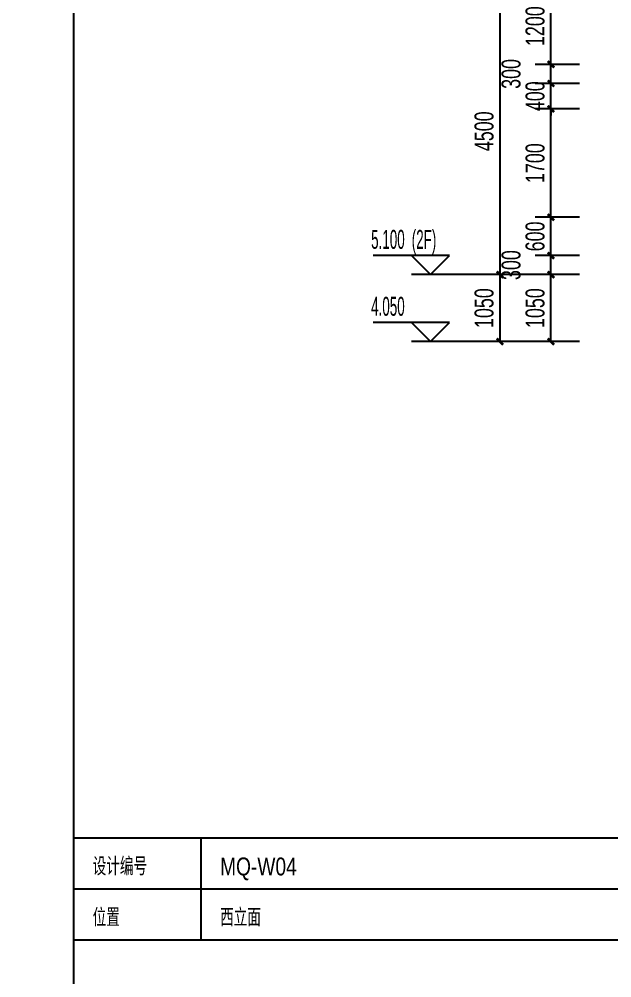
# Model space of a CAD drawing. Extents: x -483182 to 812890, y -390528 to -214858.
# Drawn here: x -451334 to -442031, y -324688 to -309645 of the extents above; entities that cross this region are included whole.
import ezdxf

# ---------------------------------------------------------------- set-up
doc = ezdxf.new("R2010")
doc.units = 0
doc.header["$LTSCALE"] = 1000
doc.header["$MEASUREMENT"] = 0
doc.linetypes.add('ACAD_ISO05W100', pattern=[34, 24, -3, 0.5, -3, 0.5, -3])
for name, color, linetype in [('01-标注_尺寸', 124, 'Continuous'), ('01-标注_标高', 200, 'Continuous'), ('01-标注_轴线坐标', 132, 'Continuous'), ('02-TEXT_标注', 130, 'Continuous'), ('A-0-图名图例', 2, 'Continuous')]:
    doc.layers.add(name, color=color, linetype=linetype)
doc.styles.add('_TCH_DIM', font='ros.shx', dxfattribs={"width": 0.75, "bigfont": 'jd.shx'})
doc.styles.add('_TCH_DIM_T3', font='ros.shx', dxfattribs={"width": 0.705882, "bigfont": 'jd.shx'})
doc.dimstyles.new('_TCH_ARCH&&100', dxfattribs={"dimtxt": 297.5, "dimasz": 100, "dimexe": 250, "dimexo": 300, "dimgap": 100, "dimtad": 1, "dimdec": 0, "dimzin": 0, "dimdsep": 46, "dimtxsty": '_TCH_DIM_T3', "dimblk": 'ARCHTICK', "dimcen": 0.09, "dimclrt": 7, "dimazin": 2, "dimtfac": 1, "dimtdec": 0, "dimtix": 1, "dimtmove": 2, "dimatfit": 3, "dimfxl": 0, "dimtolj": 1, "dimtzin": 0, "dimarcsym": 0})

# ---------------------------------------------------------------- blocks, each defined once
blk = doc.blocks.new('X-门窗表说明参照')
at = {"layer": 'Defpoints', "color": 165}
blk.add_lwpolyline([(0, 57400), (30200, 57400), (30200, 0), (0, 0)], close=True, dxfattribs=at)
blk = doc.blocks.new('X-门窗表说明-70')
blk.add_blockref('X-门窗表说明参照', (0, 0))
blk = doc.blocks.new('_ArchTick')
at = {"color": 0, "linetype": 'ByBlock', "const_width": 0.4}
blk.add_lwpolyline([(-0.5, -0.5), (0.5, 0.5)], dxfattribs=at)
blk = doc.blocks.new('*D2005')
at = {"layer": '01-标注_轴线坐标', "color": 0, "lineweight": -2, "transparency": 16777216}
for p, q in [((-442711, -313654), (-444036, -313654)), ((-443786, -314704), (-443786, -313654)), ((-442711, -314704), (-444036, -314704))]:
    blk.add_line(p, q, dxfattribs=at)
at = {"layer": 'Defpoints', "color": 0, "transparency": 16777216}
for p in [(-443786, -313654), (-442411, -313654), (-442411, -314704)]:
    blk.add_point(p, dxfattribs=at)
at = {"layer": '01-标注_轴线坐标', "color": 0, "lineweight": -2, "transparency": 16777216, "xscale": 100, "yscale": 100, "zscale": 100}
for p, rotation in [((-443786, -313654), 90), ((-443786, -314704), 270)]:
    blk.add_blockref('_ArchTick', p, dxfattribs=dict(at, rotation=rotation))
at = {"layer": '01-标注_轴线坐标', "color": 7, "transparency": 16777216, "insert": (-444035, -314179), "char_height": 297.5, "attachment_point": 5, "rotation": 90, "style": '_TCH_DIM_T3'}
blk.add_mtext('\\A1;1050', dxfattribs=at)
blk = doc.blocks.new('*D2006')
at = {"layer": '01-标注_轴线坐标', "color": 0, "lineweight": -2, "transparency": 16777216}
for p, q in [((-442711, -309154), (-444036, -309154)), ((-443786, -313654), (-443786, -309154)), ((-442711, -313654), (-444036, -313654))]:
    blk.add_line(p, q, dxfattribs=at)
at = {"layer": 'Defpoints', "color": 0, "transparency": 16777216}
for p in [(-443786, -309154), (-442411, -309154), (-442411, -313654)]:
    blk.add_point(p, dxfattribs=at)
at = {"layer": '01-标注_轴线坐标', "color": 0, "lineweight": -2, "transparency": 16777216, "xscale": 100, "yscale": 100, "zscale": 100}
for p, rotation in [((-443786, -309154), 90), ((-443786, -313654), 270)]:
    blk.add_blockref('_ArchTick', p, dxfattribs=dict(at, rotation=rotation))
at = {"layer": '01-标注_轴线坐标', "color": 7, "transparency": 16777216, "insert": (-444035, -311404), "char_height": 297.5, "attachment_point": 5, "rotation": 90, "style": '_TCH_DIM_T3'}
blk.add_mtext('\\A1;4500', dxfattribs=at)
blk = doc.blocks.new('*D2009')
at = {"layer": '01-标注_尺寸', "color": 0, "lineweight": -2, "transparency": 16777216}
for p, q in [((-442540, -313654), (-443236, -313654)), ((-442986, -314704), (-442986, -313654)), ((-442540, -314704), (-443236, -314704))]:
    blk.add_line(p, q, dxfattribs=at)
at = {"layer": 'Defpoints', "color": 0, "transparency": 16777216}
for p in [(-442986, -313654), (-442240, -313654), (-442240, -314704)]:
    blk.add_point(p, dxfattribs=at)
at = {"layer": '01-标注_尺寸', "color": 0, "lineweight": -2, "transparency": 16777216, "xscale": 100, "yscale": 100, "zscale": 100}
for p, rotation in [((-442986, -313654), 90), ((-442986, -314704), 270)]:
    blk.add_blockref('_ArchTick', p, dxfattribs=dict(at, rotation=rotation))
at = {"layer": '01-标注_尺寸', "color": 7, "transparency": 16777216, "insert": (-443235, -314179), "char_height": 297.5, "attachment_point": 5, "rotation": 90, "style": '_TCH_DIM_T3'}
blk.add_mtext('\\A1;1050', dxfattribs=at)
blk = doc.blocks.new('*D2010')
at = {"layer": '01-标注_尺寸', "color": 0, "lineweight": -2, "transparency": 16777216}
for p, q in [((-442540, -313354), (-443236, -313354)), ((-442986, -313654), (-442986, -313354)), ((-442540, -313654), (-443236, -313654))]:
    blk.add_line(p, q, dxfattribs=at)
at = {"layer": 'Defpoints', "color": 0, "transparency": 16777216}
for p in [(-442986, -313354), (-442240, -313354), (-442240, -313654)]:
    blk.add_point(p, dxfattribs=at)
at = {"layer": '01-标注_尺寸', "color": 0, "lineweight": -2, "transparency": 16777216, "xscale": 100, "yscale": 100, "zscale": 100}
for p, rotation in [((-442986, -313354), 90), ((-442986, -313654), 270)]:
    blk.add_blockref('_ArchTick', p, dxfattribs=dict(at, rotation=rotation))
at = {"layer": '01-标注_尺寸', "color": 7, "transparency": 16777216, "insert": (-443611, -313504), "char_height": 297.5, "attachment_point": 5, "rotation": 90, "style": '_TCH_DIM_T3'}
blk.add_mtext('\\A1;300', dxfattribs=at)
blk = doc.blocks.new('*D2011')
at = {"layer": '01-标注_尺寸', "color": 0, "lineweight": -2, "transparency": 16777216}
for p, q in [((-442540, -312754), (-443236, -312754)), ((-442986, -313354), (-442986, -312754)), ((-442540, -313354), (-443236, -313354))]:
    blk.add_line(p, q, dxfattribs=at)
at = {"layer": 'Defpoints', "color": 0, "transparency": 16777216}
for p in [(-442986, -312754), (-442240, -312754), (-442240, -313354)]:
    blk.add_point(p, dxfattribs=at)
at = {"layer": '01-标注_尺寸', "color": 0, "lineweight": -2, "transparency": 16777216, "xscale": 100, "yscale": 100, "zscale": 100}
for p, rotation in [((-442986, -312754), 90), ((-442986, -313354), 270)]:
    blk.add_blockref('_ArchTick', p, dxfattribs=dict(at, rotation=rotation))
at = {"layer": '01-标注_尺寸', "color": 7, "transparency": 16777216, "insert": (-443235, -313054), "char_height": 297.5, "attachment_point": 5, "rotation": 90, "style": '_TCH_DIM_T3'}
blk.add_mtext('\\A1;600', dxfattribs=at)
blk = doc.blocks.new('*D2012')
at = {"layer": '01-标注_尺寸', "color": 0, "lineweight": -2, "transparency": 16777216}
for p, q in [((-442540, -311054), (-443236, -311054)), ((-442986, -312754), (-442986, -311054)), ((-442540, -312754), (-443236, -312754))]:
    blk.add_line(p, q, dxfattribs=at)
at = {"layer": 'Defpoints', "color": 0, "transparency": 16777216}
for p in [(-442986, -311054), (-442240, -311054), (-442240, -312754)]:
    blk.add_point(p, dxfattribs=at)
at = {"layer": '01-标注_尺寸', "color": 0, "lineweight": -2, "transparency": 16777216, "xscale": 100, "yscale": 100, "zscale": 100}
for p, rotation in [((-442986, -311054), 90), ((-442986, -312754), 270)]:
    blk.add_blockref('_ArchTick', p, dxfattribs=dict(at, rotation=rotation))
at = {"layer": '01-标注_尺寸', "color": 7, "transparency": 16777216, "insert": (-443235, -311904), "char_height": 297.5, "attachment_point": 5, "rotation": 90, "style": '_TCH_DIM_T3'}
blk.add_mtext('\\A1;1700', dxfattribs=at)
blk = doc.blocks.new('*D2013')
at = {"layer": '01-标注_尺寸', "color": 0, "lineweight": -2, "transparency": 16777216}
for p, q in [((-442540, -310654), (-443236, -310654)), ((-442986, -310654), (-442986, -310554)), ((-442986, -311054), (-442986, -310654)), ((-442540, -311054), (-443236, -311054)), ((-442986, -311054), (-442986, -311154))]:
    blk.add_line(p, q, dxfattribs=at)
at = {"layer": 'Defpoints', "color": 0, "transparency": 16777216}
for p in [(-442986, -310654), (-442240, -310654), (-442240, -311054)]:
    blk.add_point(p, dxfattribs=at)
at = {"layer": '01-标注_尺寸', "color": 0, "lineweight": -2, "transparency": 16777216, "xscale": 100, "yscale": 100, "zscale": 100}
for p, rotation in [((-442986, -310654), 270), ((-442986, -311054), 90)]:
    blk.add_blockref('_ArchTick', p, dxfattribs=dict(at, rotation=rotation))
at = {"layer": '01-标注_尺寸', "color": 7, "transparency": 16777216, "insert": (-443235, -310854), "char_height": 297.5, "attachment_point": 5, "rotation": 90, "style": '_TCH_DIM_T3'}
blk.add_mtext('\\A1;400', dxfattribs=at)
blk = doc.blocks.new('*D2014')
at = {"layer": '01-标注_尺寸', "color": 0, "lineweight": -2, "transparency": 16777216}
for p, q in [((-442540, -310354), (-443236, -310354)), ((-442986, -310654), (-442986, -310354)), ((-442540, -310654), (-443236, -310654))]:
    blk.add_line(p, q, dxfattribs=at)
at = {"layer": 'Defpoints', "color": 0, "transparency": 16777216}
for p in [(-442986, -310354), (-442240, -310354), (-442240, -310654)]:
    blk.add_point(p, dxfattribs=at)
at = {"layer": '01-标注_尺寸', "color": 0, "lineweight": -2, "transparency": 16777216, "xscale": 100, "yscale": 100, "zscale": 100}
for p, rotation in [((-442986, -310354), 90), ((-442986, -310654), 270)]:
    blk.add_blockref('_ArchTick', p, dxfattribs=dict(at, rotation=rotation))
at = {"layer": '01-标注_尺寸', "color": 7, "transparency": 16777216, "insert": (-443611, -310504), "char_height": 297.5, "attachment_point": 5, "rotation": 90, "style": '_TCH_DIM_T3'}
blk.add_mtext('\\A1;300', dxfattribs=at)
blk = doc.blocks.new('*D2015')
at = {"layer": '01-标注_尺寸', "color": 0, "lineweight": -2, "transparency": 16777216}
for p, q in [((-442540, -309154), (-443236, -309154)), ((-442986, -310354), (-442986, -309154)), ((-442540, -310354), (-443236, -310354))]:
    blk.add_line(p, q, dxfattribs=at)
at = {"layer": 'Defpoints', "color": 0, "transparency": 16777216}
for p in [(-442986, -309154), (-442240, -309154), (-442240, -310354)]:
    blk.add_point(p, dxfattribs=at)
at = {"layer": '01-标注_尺寸', "color": 0, "lineweight": -2, "transparency": 16777216, "xscale": 100, "yscale": 100, "zscale": 100}
for p, rotation in [((-442986, -309154), 90), ((-442986, -310354), 270)]:
    blk.add_blockref('_ArchTick', p, dxfattribs=dict(at, rotation=rotation))
at = {"layer": '01-标注_尺寸', "color": 7, "transparency": 16777216, "insert": (-443235, -309754), "char_height": 297.5, "attachment_point": 5, "rotation": 90, "style": '_TCH_DIM_T3'}
blk.add_mtext('\\A1;1200', dxfattribs=at)

msp = doc.modelspace()

# ---------------------------------------------------------------- linework, layer by layer
at = {"layer": '01-标注_标高'}
for p, q in [((-444577.9, -313353.8), (-445778.9, -313353.8)), ((-444877.9, -313653.8), (-445177.9, -313353.8)), ((-444877.9, -313653.8), (-444577.9, -313353.8)), ((-444036.4, -313653.8), (-445177.9, -313653.8)), ((-444577.9, -314403.8), (-445778.9, -314403.8)), ((-444877.9, -314703.8), (-445177.9, -314403.8)), ((-444877.9, -314703.8), (-444577.9, -314403.8)), ((-444036.4, -314703.8), (-445177.9, -314703.8))]:
    msp.add_line(p, q, dxfattribs=at)
at = {"layer": '02-TEXT_标注', "linetype": 'ACAD_ISO05W100'}
msp.add_line((-448480, -322491.8), (-448480, -324091.8), dxfattribs=at)
at = {"layer": 'A-0-图名图例'}
for p, q in [((-450480, -295391.9), (-450480, -352791.7)), ((-450480, -322491.8), (-406580, -322491.8)), ((-450480, -323291.8), (-406580, -323291.8)), ((-450480, -324091.8), (-406580, -324091.8))]:
    msp.add_line(p, q, dxfattribs=at)

# ---------------------------------------------------------------- block references
msp.add_blockref('X-门窗表说明-70', (-480680, -352791.7))

# ---------------------------------------------------------------- texts
at = {"layer": '02-TEXT_标注', "style": '_TCH_DIM', "width": 0.529412}
for s, p in [('5.100', (-445808.9, -313248.8)), ('(2F)', (-445171.7, -313248.8)), ('4.050', (-445808.9, -314298.8))]:
    msp.add_text(s, height=297.5, dxfattribs=at).set_placement(p)
at = {"layer": '02-TEXT_标注', "linetype": 'ACAD_ISO05W100', "style": '_TCH_DIM', "width": 0.8}
for s, p in [('设计编号', (-450180, -323080.3)), ('MQ-W04', (-448180, -323081.8)), ('位置', (-450180, -323881.8)), ('西立面', (-448180, -323881.8))]:
    msp.add_text(s, height=281.25, dxfattribs=at).set_placement(p)

# ---------------------------------------------------------------- dimensions: what is measured, and where the dimension line sits
at = {"layer": '01-标注_尺寸'}
for p1, p2, picture, middle in [((-442240.3, -310353.8), (-442240.3, -309153.8), '*D2015', (-443235.1, -309753.8)), ((-442240.3, -311053.8), (-442240.3, -310653.8), '*D2013', (-443235.1, -310853.8)), ((-442240.3, -312753.8), (-442240.3, -311053.8), '*D2012', (-443235.1, -311903.8)), ((-442240.3, -313353.8), (-442240.3, -312753.8), '*D2011', (-443235.1, -313053.8)), ((-442240.3, -314703.8), (-442240.3, -313653.8), '*D2009', (-443235.1, -314178.8))]:
    dim = msp.add_aligned_dim(p1=p1, p2=p2, distance=746.1, dimstyle='_TCH_ARCH&&100', dxfattribs=at)
    dim.commit()
    dim.dimension.update_dxf_attribs({"geometry": picture, "text_midpoint": middle})
for base, p1, p2, picture, middle in [((-442986.4, -310353.8), (-442240.3, -310653.8), (-442240.3, -310353.8), '*D2014', (-443611.4, -310503.8)), ((-442986.4, -313353.8), (-442240.3, -313653.8), (-442240.3, -313353.8), '*D2010', (-443611.4, -313503.8))]:
    dim = msp.add_linear_dim(base=base, p1=p1, p2=p2, angle=90, dimstyle='_TCH_ARCH&&100', dxfattribs=at)
    dim.commit()
    dim.dimension.update_dxf_attribs({"geometry": picture, "text_midpoint": middle, "dimtype": 161})
at = {"layer": '01-标注_轴线坐标'}
for p1, p2, picture, middle in [((-442411.4, -313653.8), (-442411.4, -309153.8), '*D2006', (-444035.1, -311403.8)), ((-442411.4, -314703.8), (-442411.4, -313653.8), '*D2005', (-444035.1, -314178.8))]:
    dim = msp.add_aligned_dim(p1=p1, p2=p2, distance=1375, dimstyle='_TCH_ARCH&&100', dxfattribs=at)
    dim.commit()
    dim.dimension.update_dxf_attribs({"geometry": picture, "text_midpoint": middle})

doc.saveas('drawing.dxf')
